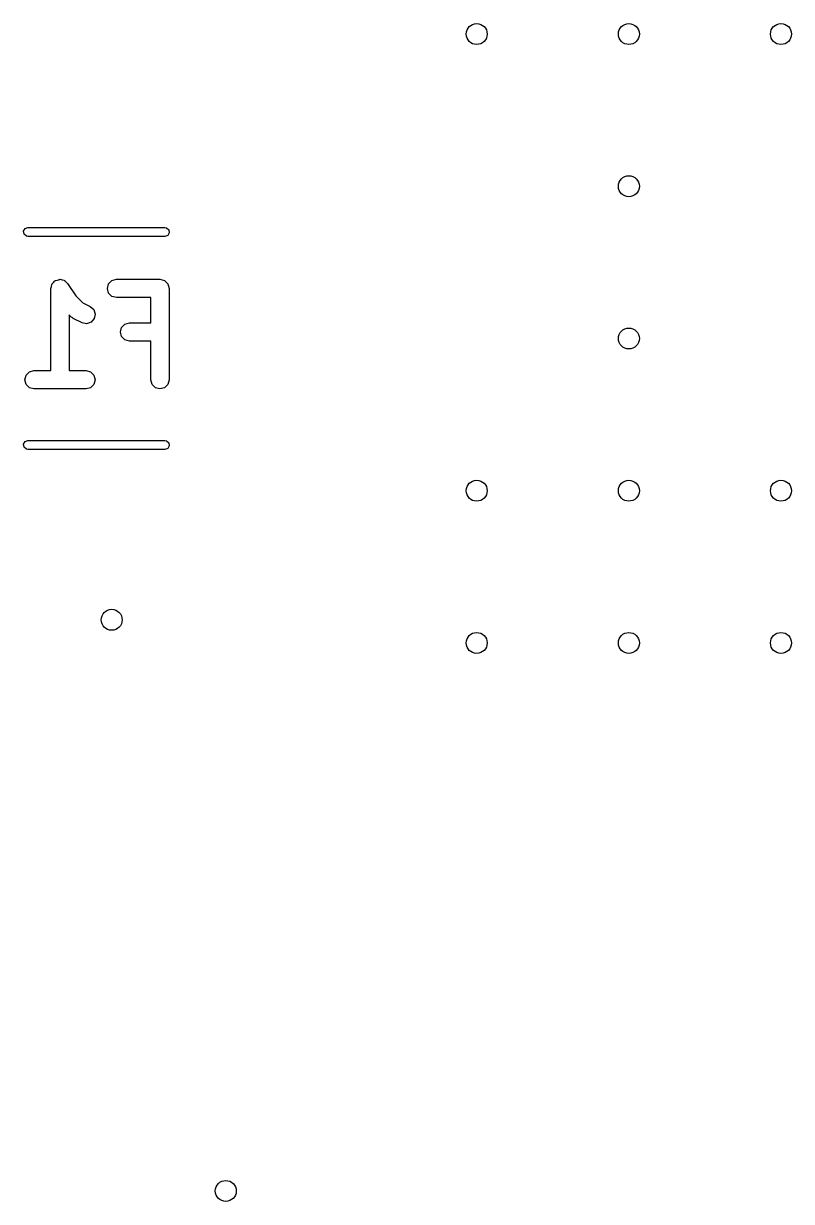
# Model space of a CAD drawing. Extents: x 0.09 to 3.11, y 0.01 to 3.81.
# Drawn here: x 2.602 to 3.107, y 0.083 to 0.857 of the extents above; entities that cross this region are included whole.
import ezdxf

# ---------------------------------------------------------------- set-up
doc = ezdxf.new("R2010")
doc.units = 0
doc.header["$MEASUREMENT"] = 0
doc.layers.add('BLACK', color=7, linetype='CONTINUOUS')

msp = doc.modelspace()

# ---------------------------------------------------------------- linework, layer by layer
at = {"layer": 'BLACK', "linetype": 'CONTINUOUS'}
for p, q in [((2.60209, 0.720513), (2.6031, 0.722262)), ((2.60244, 0.718524), (2.60209, 0.720513)), ((2.6031, 0.722262), (2.605, 0.722953)), ((2.605, 0.722953), (2.695, 0.722953)), ((2.695, 0.722953), (2.69601, 0.722775)), ((2.69601, 0.722775), (2.69756, 0.721476)), ((2.69756, 0.721476), (2.69791, 0.719487)), ((2.60399, 0.717225), (2.60244, 0.718524)), ((2.605, 0.717047), (2.60399, 0.717225)), ((2.695, 0.717047), (2.605, 0.717047)), ((2.6969, 0.717738), (2.695, 0.717047)), ((2.69791, 0.719487), (2.6969, 0.717738)), ((2.62438, 0.688417), (2.62567, 0.688854)), ((2.62567, 0.688854), (2.62587, 0.688816)), ((2.62587, 0.688816), (2.62606, 0.688867)), ((2.62606, 0.688867), (2.62738, 0.688513)), ((2.6602, 0.688063), (2.6632, 0.688867)), ((2.6632, 0.688867), (2.69177, 0.688867)), ((2.69177, 0.688867), (2.69477, 0.688063)), ((2.62006, 0.682867), (2.62041, 0.684186)), ((2.62006, 0.628867), (2.62006, 0.682867)), ((2.62041, 0.684186), (2.62068, 0.685526)), ((2.62068, 0.685526), (2.62081, 0.685675)), ((2.62081, 0.685675), (2.62086, 0.685867)), ((2.62086, 0.685867), (2.62183, 0.686833)), ((2.62183, 0.686833), (2.62273, 0.687859)), ((2.62273, 0.687859), (2.62292, 0.687923)), ((2.62292, 0.687923), (2.62306, 0.688063)), ((2.62306, 0.688063), (2.62438, 0.688417)), ((2.62738, 0.688513), (2.62872, 0.688245)), ((2.62872, 0.688245), (2.62887, 0.688114)), ((2.62887, 0.688114), (2.62906, 0.688063)), ((2.62906, 0.688063), (2.63002, 0.687097)), ((2.63002, 0.687097), (2.63105, 0.686195)), ((2.63105, 0.686195), (2.63643, 0.678118)), ((2.6572, 0.682867), (2.658, 0.685867)), ((2.658, 0.679867), (2.6572, 0.682867)), ((2.658, 0.685867), (2.6602, 0.688063)), ((2.69477, 0.688063), (2.69697, 0.685867)), ((2.69697, 0.685867), (2.69777, 0.682867)), ((2.69777, 0.682867), (2.69777, 0.622867)), ((2.63643, 0.678118), (2.64104, 0.673512)), ((2.64104, 0.673512), (2.64588, 0.671091)), ((2.6602, 0.677671), (2.658, 0.679867)), ((2.6632, 0.676867), (2.6602, 0.677671)), ((2.68577, 0.676867), (2.6632, 0.676867)), ((2.68577, 0.660295), (2.68577, 0.676867)), ((2.63324, 0.664339), (2.63206, 0.665524)), ((2.63206, 0.665524), (2.63206, 0.628867)), ((2.64588, 0.671091), (2.64821, 0.66903)), ((2.64821, 0.66903), (2.64919, 0.666084)), ((2.64919, 0.666084), (2.64857, 0.663041)), ((2.63408, 0.663856), (2.63324, 0.664339)), ((2.6348, 0.663215), (2.63408, 0.663856)), ((2.64052, 0.660357), (2.6348, 0.663215)), ((2.64356, 0.659735), (2.64052, 0.660357)), ((2.64651, 0.660717), (2.64356, 0.659735)), ((2.64857, 0.663041), (2.64651, 0.660717)), ((2.66658, 0.657295), (2.66877, 0.659492)), ((2.66877, 0.659492), (2.67177, 0.660295)), ((2.67177, 0.660295), (2.68577, 0.660295)), ((2.66577, 0.654295), (2.66658, 0.657295)), ((2.66658, 0.651295), (2.66577, 0.654295)), ((2.66877, 0.649099), (2.66658, 0.651295)), ((2.67177, 0.648295), (2.66877, 0.649099)), ((2.68577, 0.648295), (2.67177, 0.648295)), ((2.68577, 0.622867), (2.68577, 0.648295)), ((2.60372, 0.625867), (2.60591, 0.628063)), ((2.60591, 0.628063), (2.60891, 0.628867)), ((2.60891, 0.628867), (2.62006, 0.628867)), ((2.63206, 0.628867), (2.6432, 0.628867)), ((2.6432, 0.628867), (2.6462, 0.628063)), ((2.6462, 0.628063), (2.6484, 0.625867)), ((2.60291, 0.622867), (2.60372, 0.625867)), ((2.60372, 0.619867), (2.60291, 0.622867)), ((2.60591, 0.617671), (2.60372, 0.619867)), ((2.6484, 0.619867), (2.6462, 0.617671)), ((2.6484, 0.625867), (2.6492, 0.622867)), ((2.6492, 0.622867), (2.6484, 0.619867)), ((2.68658, 0.619867), (2.68577, 0.622867)), ((2.68877, 0.617671), (2.68658, 0.619867)), ((2.69697, 0.619867), (2.69477, 0.617671)), ((2.69777, 0.622867), (2.69697, 0.619867)), ((2.60891, 0.616867), (2.60591, 0.617671)), ((2.62606, 0.616867), (2.60891, 0.616867)), ((2.6432, 0.616867), (2.62606, 0.616867)), ((2.6462, 0.617671), (2.6432, 0.616867)), ((2.69177, 0.616867), (2.68877, 0.617671)), ((2.69477, 0.617671), (2.69177, 0.616867)), ((2.60209, 0.580513), (2.6031, 0.582262)), ((2.60244, 0.578524), (2.60209, 0.580513)), ((2.6031, 0.582262), (2.605, 0.582953)), ((2.605, 0.582953), (2.695, 0.582953)), ((2.695, 0.582953), (2.69601, 0.582775)), ((2.69601, 0.582775), (2.69756, 0.581476)), ((2.69756, 0.581476), (2.69791, 0.579487)), ((2.60399, 0.577225), (2.60244, 0.578524)), ((2.605, 0.577047), (2.60399, 0.577225)), ((2.695, 0.577047), (2.605, 0.577047)), ((2.6969, 0.577738), (2.695, 0.577047)), ((2.69791, 0.579487), (2.6969, 0.577738))]:
    msp.add_line(p, q, dxfattribs=at)
at = {"layer": 'BLACK'}
for centre in [(2.9, 0.85), (3, 0.85), (3.1, 0.85), (3, 0.75), (3, 0.65), (2.9, 0.55), (3, 0.55), (3.1, 0.55), (2.66004, 0.465197), (2.9, 0.45), (3, 0.45), (3.1, 0.45), (2.73504, 0.09)]:
    msp.add_circle(centre, 0.00689, dxfattribs=at)

doc.saveas('drawing.dxf')
